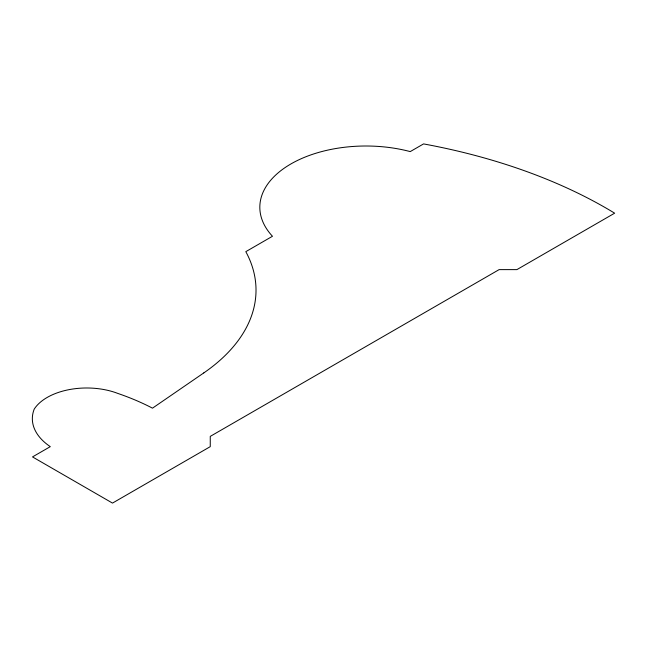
<?xml version="1.0" encoding="UTF-8"?>
<svg xmlns="http://www.w3.org/2000/svg" width="647" height="647" viewBox="0 0 647 647"><rect width="100%" height="100%" fill="white"/><g stroke="black" fill="none" stroke-linecap="round" stroke-linejoin="round"><path stroke-width="0.97" d="M203.789 372.915L152.49 408.168A214.513 123.852 0 0 0 117.794 393.416A55.974 32.318 0 0 0 34.21 409.147A74.292 42.896 0 0 0 50.288 446.648L32.512 456.911L112.497 503.091L210.259 446.648L210.259 436.385L499.112 269.621L516.888 269.621L614.65 213.178A452.415 261.202 0 0 0 423.567 143.909L410.23 151.6A106.1 61.255 0 0 0 288.594 165.325A106.1 61.255 0 0 0 272.476 236.268L245.811 251.659A222.867 128.672 0 0 1 203.789 372.915"/></g></svg>
